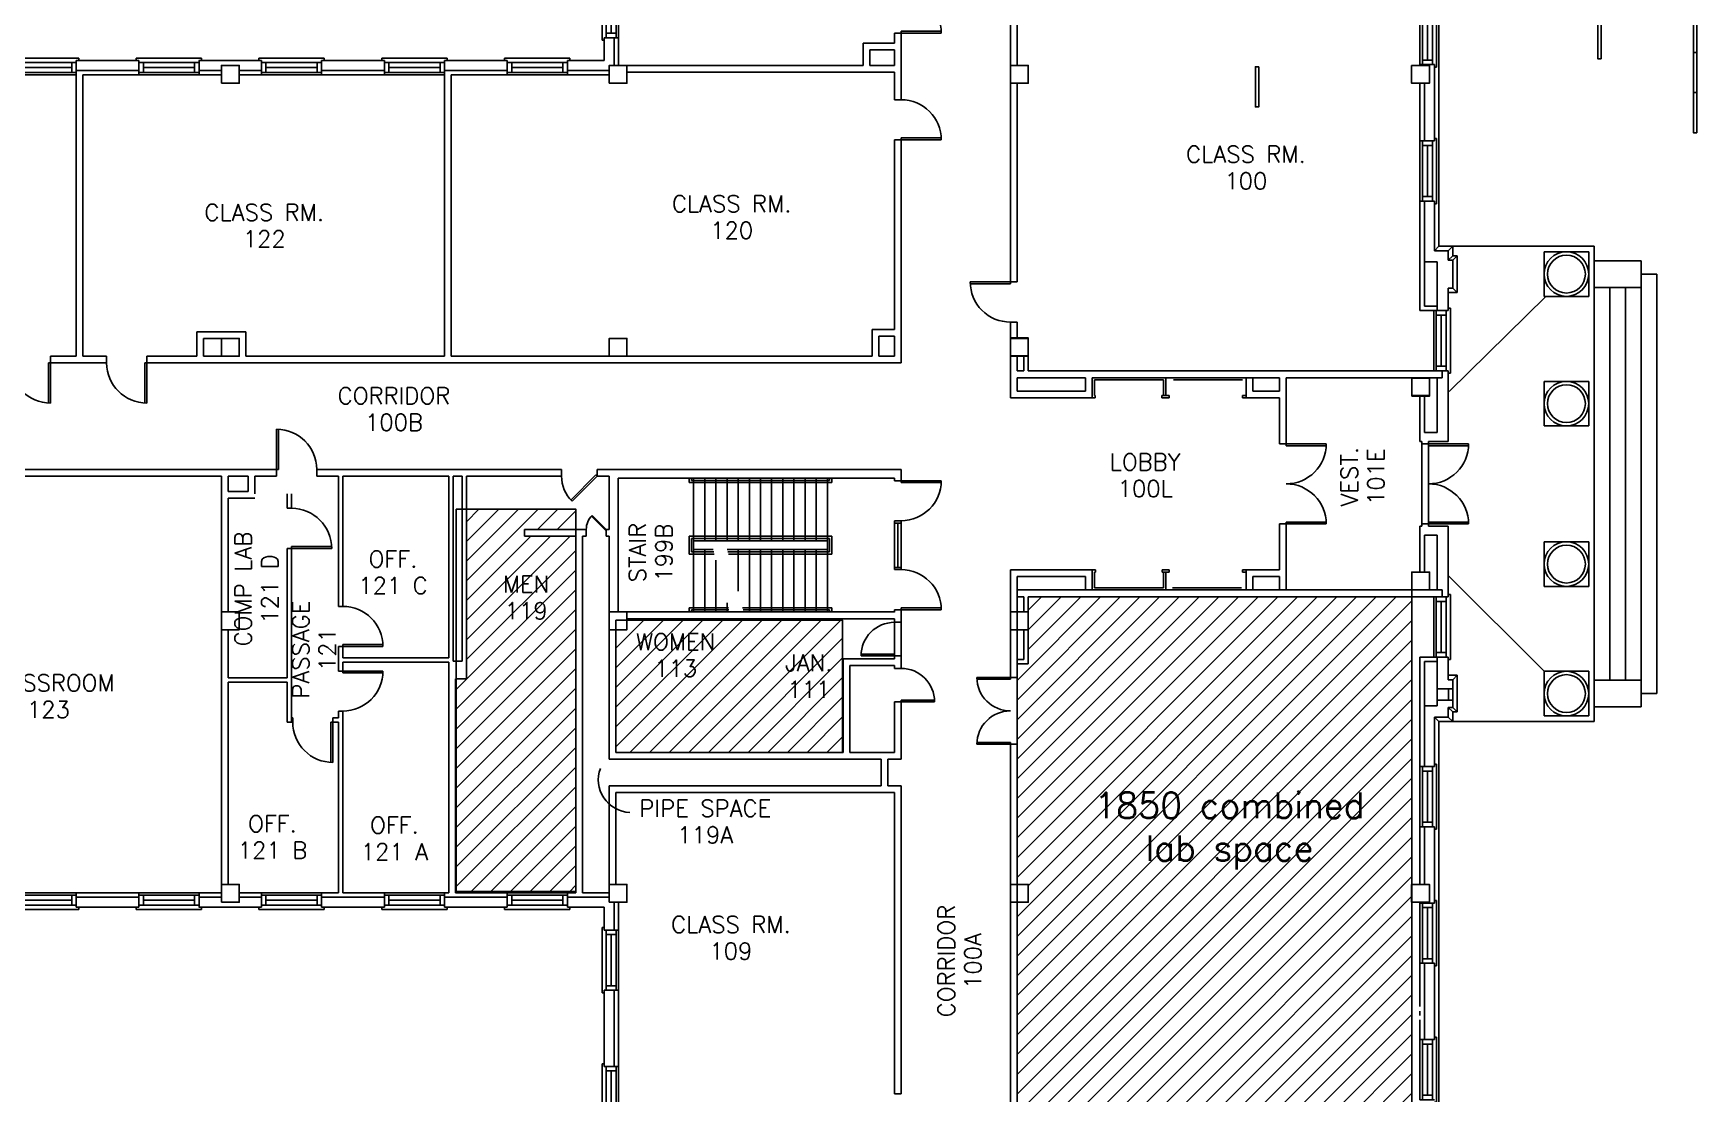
# Model space of a CAD drawing. Extents: x 375 to 3178, y 93 to 2665.
# Drawn here: x 1377 to 2870, y 811 to 1762 of the extents above; entities that cross this region are included whole.
import ezdxf
from ezdxf.enums import TextEntityAlignment as Align

# ---------------------------------------------------------------- set-up
doc = ezdxf.new("R2010")
doc.units = 0
doc.header["$LTSCALE"] = 40
doc.header["$MEASUREMENT"] = 0
doc.layers.get('0').update_dxf_attribs({"linetype": 'CONTINUOUS'})
for name, color, linetype in [('A-AREA-IDEN', 3, 'CONTINUOUS'), ('A-DOOR', 7, 'CONTINUOUS'), ('A-FLOR-STRS', 7, 'CONTINUOUS'), ('A-GLAZ', 2, 'CONTINUOUS'), ('A-STRS-RAIL', 7, 'CONTINUOUS'), ('A-WALL', 7, 'CONTINUOUS'), ('S-COLS', 3, 'CONTINUOUS')]:
    doc.layers.add(name, color=color, linetype=linetype)
doc.styles.add('SIMPLEX', font='simplex', dxfattribs={"height": 23})

# ---------------------------------------------------------------- blocks, each defined once
blk = doc.blocks.new('Q')
at = {"layer": 'A-STRS-RAIL', "style": 'SIMPLEX'}
for tag, p in [('ROOM', (2, 4)), ('NUMBER', (2, -15.1))]:
    blk.add_attdef(tag, text='', height=12, dxfattribs=at).set_placement(p, align=Align.CENTER)
blk = doc.blocks.new('WDO')
at = {"layer": 'A-GLAZ'}
for p, q in [((2696.3, 464.4), (2694.4, 464.4)), ((2696.3, 405.8), (2696.3, 464.4)), ((2681.4, 408.1), (2681.4, 462.1)), ((2683.6, 408.1), (2683.6, 462.1)), ((2683.6, 458.1), (2692.6, 458.1)), ((2688.1, 412.1), (2688.1, 458.1)), ((2692.6, 408.1), (2692.6, 462.1)), ((2683.6, 412.1), (2692.6, 412.1)), ((2694.4, 405.8), (2696.3, 405.8))]:
    blk.add_line(p, q, dxfattribs=at)
at = {"layer": 'A-WALL'}
for p, q in [((2681.4, 462.1), (2694.4, 462.1)), ((2681.4, 408.1), (2694.4, 408.1))]:
    blk.add_line(p, q, dxfattribs=at)
blk = doc.blocks.new('AD03A', base_point=(6.133, 5.024))
for p, q in [((6.133, 6.024), (6.133, 5.024)), ((6.182, 5.024), (6.182, 6.022)), ((6.133, 5.024), (6.182, 5.024))]:
    blk.add_line(p, q)
blk.add_arc((6.133, 5.024), 1, 0, 90)
blk = doc.blocks.new('AD05A', base_point=(203.035, 424.492))
for p, q in [((203.035, 424.492), (203.084, 424.492)), ((203.035, 424.492), (203.035, 423.492)), ((203.084, 423.493), (203.084, 424.492))]:
    blk.add_line(p, q)
blk.add_arc((203.035, 424.492), 1, 270, 0)
blk = doc.blocks.new('AD03B', base_point=(489.664, 570.31))
for p, q in [((490.371, 571.017), (489.664, 570.31)), ((489.699, 570.276), (490.405, 570.982)), ((489.664, 570.31), (489.699, 570.276))]:
    blk.add_line(p, q)
blk.add_arc((489.664, 570.31), 1, 0, 45)
blk = doc.blocks.new('AD05B', base_point=(489.664, 570.31))
for p, q in [((489.664, 570.31), (489.699, 570.345)), ((490.371, 569.603), (489.664, 570.31)), ((489.699, 570.345), (490.405, 569.638))]:
    blk.add_line(p, q)
blk.add_arc((489.664, 570.31), 1, 315, 0)
blk = doc.blocks.new('AD04A', base_point=(489.664, 570.31))
for p, q in [((488.664, 571.31), (488.664, 570.31)), ((488.713, 570.31), (488.713, 571.309)), ((490.616, 570.31), (490.616, 571.309)), ((490.664, 571.31), (490.664, 570.31)), ((488.664, 570.31), (488.713, 570.31)), ((490.664, 570.31), (490.616, 570.31))]:
    blk.add_line(p, q)
for centre, start, end in [((488.664, 570.31), 0, 90), ((490.664, 570.31), 90, 180)]:
    blk.add_arc(centre, 1, start, end)

msp = doc.modelspace()

# ---------------------------------------------------------------- hatches: boundary and pattern name
h = msp.add_hatch()
h.set_pattern_fill('ANSI31', color=256, scale=100, style=0)
h.paths.add_polyline_path([(1863.89123, 1310.96574), (1817.89123, 1310.96574), (1817.89123, 1316.96574), (1863.9993, 1316.96574), (1863.9993, 1335.13208), (1765.89123, 1335.13208), (1765.89123, 1182.96574), (1756.64961, 1182.96574), (1756.64961, 992.24934), (1863.89123, 992.24934)])
h.paths.add_polyline_path([(1799.58762, 1232.74626), (1839.23048, 1232.74626), (1839.23048, 1255.24626), (1799.58762, 1255.24626)], flags=24)
h.paths.add_polyline_path([(1795.30191, 1256.64306), (1843.51619, 1256.64306), (1843.51619, 1279.14306), (1795.30191, 1279.14306)], flags=24)
h = msp.add_hatch()
h.set_pattern_fill('ANSI31', color=256, scale=100, style=0)
h.paths.add_polyline_path([(2614.14123, 982.46574), (2613.89123, 982.46574), (2613.89123, 998.46574), (2614.14123, 998.46574), (2614.14123, 1256.46574), (2269.89123, 1256.46574), (2269.89123, 1196.46574), (2259.89123, 1196.46574), (2259.89123, 998.46574), (2269.89123, 998.46574), (2269.89123, 982.46574), (2259.89123, 982.46574), (2259.89123, 753.46574), (2269.89123, 753.46574), (2273.89123, 753.46574), (2273.89123, 701.29947), (2259.89123, 701.29947), (2259.89123, 508.46574), (2614.14123, 508.46574), (2614.14123, 737.46574), (2613.89123, 737.46574), (2613.89123, 753.46574), (2614.14123, 753.46574)])
h.paths.add_polyline_path([(2314.32631, 1086.5905), (2586.49297, 1086.5905), (2586.49297, 1006.0905), (2314.32631, 1006.0905)], flags=24)
h = msp.add_hatch()
h.set_pattern_fill('ANSI31', color=256, scale=100, style=0)
h.paths.add_polyline_path([(2103.33582, 1235.60982), (1909.89123, 1235.60982), (1909.89123, 1226.96574), (1899.89123, 1226.96574), (1899.89123, 1116.96574), (2103.33582, 1116.96574)])
h.paths.add_polyline_path([(1933.41747, 1181.15365), (1973.77461, 1181.15365), (1973.77461, 1203.65365), (1933.41747, 1203.65365)], flags=24)
h.paths.add_polyline_path([(1913.06033, 1205.05045), (1994.13176, 1205.05045), (1994.13176, 1227.55045), (1913.06033, 1227.55045)], flags=24)
h.paths.add_polyline_path([(2056.11576, 1162.25983), (2090.04433, 1162.25983), (2090.04433, 1184.75983), (2056.11576, 1184.75983)], flags=24)
h.paths.add_polyline_path([(2047.18719, 1186.15663), (2098.9729, 1186.15663), (2098.9729, 1208.65663), (2047.18719, 1208.65663)], flags=24)

# ---------------------------------------------------------------- linework, layer by layer
for points in [[(2869.81317, 1781.08487), (2869.81317, 1745.08487), (2866.81317, 1745.08487), (2866.81317, 1781.08487)], [(2783.98891, 1775.4207), (2783.98891, 1739.4207), (2780.98891, 1739.4207), (2780.98891, 1775.4207)], [(2476.85446, 1732.23477), (2476.85446, 1696.23477), (2473.85446, 1696.23477), (2473.85446, 1732.23477)], [(2869.81317, 1745.08487), (2869.81317, 1709.08487), (2866.81317, 1709.08487), (2866.81317, 1745.08487)], [(2869.81317, 1709.08487), (2869.81317, 1673.08487), (2866.81317, 1673.08487), (2866.81317, 1709.08487)], [(1756.64961, 992.24934), (1863.9993, 992.24934), (1863.9993, 1335.13208), (1756.64961, 1335.13208)], [(2259.89123, 508.46574), (2614.14123, 508.46574), (2614.14123, 1262.71574), (2259.89123, 1262.71574)], [(1899.89123, 1116.96574), (2103.33582, 1116.96574), (2103.33582, 1235.60982), (1899.89123, 1235.60982)]]:
    msp.add_lwpolyline(points, close=True)
at = {"layer": 'A-AREA-IDEN'}
msp.add_arc((1913.52824, 1092.43996), 29.38639, 159.69854064, 267.70408897, dxfattribs=at)
at = {"layer": 'A-DOOR', "color": 7}
for p, q in [((2149.89123, 1280.96574), (2149.89123, 1324.81192)), ((2155.89123, 1280.96574), (2155.89123, 1324.81192))]:
    msp.add_line(p, q, dxfattribs=at)
at = {"layer": 'A-DOOR'}
for p, q in [((2155.89123, 1324.81192), (2149.89123, 1324.81192)), ((2155.89123, 1322.81192), (2149.89123, 1322.81192)), ((2152.89123, 1322.81192), (2152.89123, 1282.96574)), ((2155.89123, 1282.96574), (2149.89123, 1282.96574)), ((2155.89123, 1280.96574), (2149.89123, 1280.96574))]:
    msp.add_line(p, q, dxfattribs=at)
at = {"layer": 'A-FLOR-STRS'}
for p, q in [((1969.69493, 1362.96574), (1969.69493, 1242.96574)), ((1979.69493, 1362.96574), (1979.69493, 1306.96574)), ((1989.69493, 1362.96574), (1989.69493, 1306.96574)), ((1999.69493, 1362.96574), (1999.69493, 1306.96574)), ((2009.69493, 1362.96574), (2009.69493, 1306.96574)), ((2019.69493, 1362.96574), (2019.69493, 1306.96574)), ((2029.69493, 1362.96574), (2029.69493, 1306.96574)), ((2039.69493, 1362.96574), (2039.69493, 1306.96574)), ((2049.69493, 1362.96574), (2049.69493, 1306.96574)), ((2059.69493, 1362.96574), (2059.69493, 1306.96574)), ((2069.69493, 1362.96574), (2069.69493, 1306.96574)), ((2079.69493, 1362.96574), (2079.69493, 1306.96574)), ((2089.69493, 1362.96574), (2089.69493, 1242.96574)), ((2089.69493, 1306.96574), (1969.69493, 1306.96574)), ((1979.69493, 1298.96574), (1979.69493, 1242.96574)), ((2009.69493, 1298.96574), (2009.69493, 1261.63745)), ((2019.69493, 1298.96574), (2019.69493, 1242.96574)), ((2029.69493, 1298.96574), (2029.69493, 1242.96574)), ((2039.69493, 1298.96574), (2039.69493, 1242.96574)), ((2049.69493, 1298.96574), (2049.69493, 1242.96574)), ((2059.69493, 1298.96574), (2059.69493, 1242.96574)), ((2069.69493, 1298.96574), (2069.69493, 1242.96574)), ((2079.69493, 1298.96574), (2079.69493, 1242.96574)), ((1989.69493, 1289.4057), (1989.69493, 1242.96574)), ((1999.69493, 1251.30268), (1999.69493, 1242.96574))]:
    msp.add_line(p, q, dxfattribs=at)
at = {"layer": 'A-FLOR-STRS', "color": 7}
msp.add_line((2089.69493, 1298.96574), (1999.89825, 1298.96574), dxfattribs=at)
at = {"layer": 'A-STRS-RAIL'}
for p, q in [((1965.69493, 1362.96574), (1965.69493, 1359.09649)), ((2093.69493, 1359.09649), (1965.69493, 1359.09649)), ((1967.69493, 1362.96574), (1967.69493, 1361.09649)), ((2091.69493, 1361.09649), (1967.69493, 1361.09649)), ((2091.69493, 1362.96574), (2091.69493, 1361.09649)), ((2093.69493, 1362.96574), (2093.69493, 1359.09649)), ((2093.69493, 1310.96574), (1965.69493, 1310.96574)), ((1965.69493, 1310.96574), (1965.69493, 1294.96574)), ((2091.69493, 1308.96574), (1967.69493, 1308.96574)), ((1967.69493, 1308.96574), (1967.69493, 1296.96574)), ((1987.18593, 1298.96574), (1969.69493, 1298.96574)), ((2091.69493, 1308.96574), (2091.69493, 1296.96574)), ((2093.69493, 1310.96574), (2093.69493, 1294.96574)), ((1988.23572, 1294.96574), (1965.69493, 1294.96574)), ((1987.71082, 1296.96574), (1967.69493, 1296.96574)), ((2091.69493, 1296.96574), (2000.42315, 1296.96574)), ((2093.69493, 1294.96574), (2000.94804, 1294.96574)), ((2000.86746, 1246.83498), (1965.69493, 1246.83498)), ((1965.69493, 1246.83498), (1965.69493, 1242.96574)), ((2001.39235, 1244.83498), (1967.69493, 1244.83498)), ((1967.69493, 1244.83498), (1967.69493, 1242.96574)), ((2093.69493, 1246.83498), (2013.57978, 1246.83498)), ((2091.69493, 1244.83498), (2014.10467, 1244.83498)), ((2091.69493, 1244.83498), (2091.69493, 1242.96574)), ((2093.69493, 1246.83498), (2093.69493, 1242.96574))]:
    msp.add_line(p, q, dxfattribs=at)
at = {"layer": 'A-WALL', "color": 4}
for p, q in [((2638.39123, 1571.21574), (2638.39123, 2196.21574)), ((2634.39123, 1567.21574), (2638.39123, 1571.21574)), ((2638.39123, 1571.21574), (2650.89123, 1571.21574)), ((2646.89123, 1567.21574), (2650.89123, 1571.21574)), ((2650.89123, 1562.71574), (2650.89123, 1571.21574)), ((2646.89123, 1558.71574), (2650.89123, 1562.71574)), ((2650.89123, 1558.71574), (2654.89123, 1562.71574)), ((2650.89123, 1562.71574), (2654.89123, 1562.71574)), ((2654.89123, 1529.71574), (2654.89123, 1562.71574)), ((2646.89123, 1529.71574), (2654.89123, 1529.71574)), ((2654.89123, 1529.71574), (2650.89123, 1533.71574)), ((2646.89123, 1186.21574), (2654.89123, 1186.21574)), ((2654.89123, 1186.21574), (2650.89123, 1182.21574)), ((2654.89123, 1186.21574), (2654.89123, 1153.21574)), ((2646.89123, 1157.21574), (2650.89123, 1153.21574)), ((2650.89123, 1157.21574), (2654.89123, 1153.21574)), ((2650.89123, 1153.21574), (2650.89123, 1144.71574)), ((2650.89123, 1153.21574), (2654.89123, 1153.21574)), ((2634.39123, 1148.71574), (2638.39123, 1144.71574)), ((2638.39123, 1144.71574), (2650.89123, 1144.71574)), ((2638.39123, 1144.71574), (2638.39123, 519.71574)), ((2646.89123, 1148.71574), (2650.89123, 1144.71574))]:
    msp.add_line(p, q, dxfattribs=at)
at = {"layer": 'A-WALL', "color": 7}
for p, q in [((2253.89123, 1539.14738), (2253.89123, 1840.25089)), ((2259.89123, 1733.46574), (2259.89123, 1822.21574)), ((1889.39123, 1737.96574), (1889.39123, 1758.38574)), ((1898.39123, 1733.46574), (1898.39123, 1758.38574)), ((1902.39123, 1733.46574), (1902.39123, 1758.38574)), ((1415.64123, 1737.96574), (1471.89123, 1737.96574)), ((1581.89123, 1737.96574), (1525.64123, 1737.96574)), ((1692.14123, 1737.96574), (1635.89123, 1737.96574)), ((1802.39123, 1737.96574), (1746.14123, 1737.96574)), ((1889.39123, 1737.96574), (1856.39123, 1737.96574)), ((2621.39123, 1733.46574), (2621.39123, 1734.21574)), ((2625.39123, 1733.46574), (2625.39123, 1734.21574)), ((2634.39123, 1665.71574), (2634.39123, 1734.21574)), ((1415.64123, 1728.96574), (1471.89123, 1728.96574)), ((1421.64123, 1724.96574), (1471.89123, 1724.96574)), ((1545.89123, 1728.96574), (1525.64123, 1728.96574)), ((1545.89123, 1724.96574), (1525.64123, 1724.96574)), ((1581.89123, 1728.96574), (1561.89123, 1728.96574)), ((1581.89123, 1724.96574), (1561.89123, 1724.96574)), ((1692.14123, 1728.96574), (1635.89123, 1728.96574)), ((1692.14123, 1724.96574), (1635.89123, 1724.96574)), ((1802.39123, 1728.96574), (1746.14123, 1728.96574)), ((1802.39123, 1724.96574), (1752.14123, 1724.96574)), ((1893.89123, 1728.96574), (1856.39123, 1728.96574)), ((1893.89123, 1724.96574), (1856.39123, 1724.96574)), ((2259.89123, 1539.14738), (2259.89123, 1717.46574)), ((2621.39123, 1665.71574), (2621.39123, 1717.46574)), ((2625.39123, 1665.71574), (2625.39123, 1717.46574)), ((2621.39123, 1513.46574), (2621.39123, 1611.71574)), ((2625.39123, 1517.46574), (2625.39123, 1611.71574)), ((2634.39123, 1567.21574), (2634.39123, 1611.71574)), ((2636.89123, 1513.46574), (2636.89123, 1557.21574)), ((2646.89123, 1558.71574), (2646.89123, 1567.21574)), ((2650.89123, 1533.71574), (2650.89123, 1558.71574)), ((2646.89123, 1513.46574), (2646.89123, 1533.71574)), ((2129.89123, 1496.46574), (2149.89123, 1496.46574)), ((2253.89123, 1435.21574), (2253.89123, 1503.14738)), ((2259.89123, 1488.96574), (2259.89123, 1503.14738)), ((2135.89123, 1490.46574), (2149.89123, 1490.46574)), ((1392.57505, 1472.46574), (1415.64123, 1472.46574)), ((1392.57505, 1466.46574), (1442.96949, 1466.46574)), ((1421.64123, 1472.46574), (1442.96949, 1472.46574)), ((1478.96949, 1472.46574), (1523.89123, 1472.46574)), ((1478.96949, 1466.46574), (2155.89123, 1466.46574)), ((1529.89123, 1472.46574), (1561.89123, 1472.46574)), ((1567.89123, 1472.46574), (1746.14123, 1472.46574)), ((1752.14123, 1472.46574), (2129.89123, 1472.46574)), ((2135.89123, 1472.46574), (2149.89123, 1472.46574)), ((2259.89123, 1459.46574), (2259.89123, 1472.96574)), ((2259.89123, 1441.21574), (2259.89123, 1453.21574)), ((1309.19136, 1370.96574), (1595.47855, 1370.96574)), ((1309.19136, 1364.96574), (1545.89123, 1364.96574)), ((1551.89123, 1364.96574), (1569.89123, 1364.96574)), ((1575.89123, 1364.96574), (1595.47855, 1364.96574)), ((1631.47855, 1370.96574), (1851.17201, 1370.96574)), ((1631.47855, 1364.96574), (1650.89123, 1364.96574)), ((1654.89123, 1364.96574), (1749.89123, 1364.96574)), ((1753.89123, 1364.96574), (1761.89123, 1364.96574)), ((1765.89123, 1364.96574), (1851.17201, 1364.96574)), ((1883.17201, 1370.96574), (2155.89123, 1370.96574)), ((1883.17201, 1364.96574), (1893.89123, 1364.96574)), ((1901.89123, 1362.96574), (2149.89123, 1362.96574)), ((2149.89123, 1360.81192), (2149.89123, 1362.96574)), ((2155.89123, 1360.81192), (2155.89123, 1362.96574)), ((1551.89123, 1350.96574), (1569.89123, 1350.96574)), ((1551.89123, 1344.96574), (1575.89123, 1344.96574)), ((1817.89123, 1316.96574), (1873.31777, 1316.96574)), ((1891.31777, 1316.96574), (1893.89123, 1316.96574)), ((1817.89123, 1310.96574), (1863.89123, 1310.96574)), ((1869.89123, 1310.96574), (1873.31777, 1310.96574)), ((1891.31777, 1310.96574), (1893.89123, 1310.96574)), ((2253.89123, 1280.71574), (2253.89123, 1184.21474)), ((2259.89123, 1274.71574), (2259.89123, 1262.71574)), ((2259.89123, 1256.46574), (2259.89123, 1242.96574)), ((1893.89123, 1242.96574), (2149.89123, 1242.96574)), ((2149.89123, 1242.77054), (2149.89123, 1244.96574)), ((2155.89123, 1242.77054), (2155.89123, 1244.96574)), ((1909.89123, 1236.96574), (2149.89123, 1236.96574)), ((2259.89123, 1226.96574), (2259.89123, 1200.46574)), ((1749.89123, 1201.96574), (1654.89123, 1201.96574)), ((1749.89123, 1197.96574), (1654.89123, 1197.96574)), ((1761.89123, 1198.96574), (1753.89123, 1198.96574)), ((2103.89123, 1200.96574), (2149.89123, 1200.96574)), ((2109.89123, 1194.96574), (2149.89123, 1194.96574)), ((2259.89123, 1196.46574), (2259.89123, 1184.21474)), ((2621.39123, 1202.46574), (2621.39123, 1104.21574)), ((2625.39123, 1198.46574), (2625.39123, 1104.21574)), ((2636.89123, 1202.46574), (2636.89123, 1158.71574)), ((2646.89123, 1202.46574), (2646.89123, 1182.21574)), ((1604.89123, 1183.96574), (1551.89123, 1183.96574)), ((1604.89123, 1179.96574), (1551.89123, 1179.96574)), ((1765.89123, 1182.96574), (1755.89123, 1182.96574)), ((2650.89123, 1182.21574), (2650.89123, 1157.21574)), ((2646.94177, 1173.89409), (2646.94177, 1163.97086)), ((2646.89123, 1157.21574), (2646.89123, 1148.71574)), ((1610, 1143.96574), (1604.89123, 1143.96574)), ((1610, 1147.96574), (1608.89123, 1147.96574)), ((1650.89123, 1147.96574), (1646, 1147.96574)), ((1650.89123, 1143.96574), (1646, 1143.96574)), ((2634.39123, 1148.71574), (2634.39123, 1104.21574)), ((2253.89123, 1124.21474), (2253.89123, 652.21089)), ((2259.89123, 1124.21474), (2259.89123, 998.46574)), ((1893.89123, 1110.96574), (2137.89123, 1110.96574)), ((1899.89123, 1116.96574), (2103.89123, 1116.96574)), ((2109.89123, 1116.96574), (2149.89123, 1116.96574)), ((2143.89123, 1110.96574), (2155.89123, 1110.96574)), ((1893.89123, 1086.96574), (2137.89123, 1086.96574)), ((1899.89123, 1080.96574), (2149.89123, 1080.96574)), ((2143.89123, 1086.96574), (2155.89123, 1086.96574)), ((2621.39123, 1050.21574), (2621.39123, 998.46574)), ((2625.39123, 1050.21574), (2625.39123, 998.46574)), ((2634.39123, 1050.21574), (2634.39123, 981.71574)), ((1415.64123, 990.96574), (1471.89123, 990.96574)), ((1415.64123, 986.96574), (1471.89123, 986.96574)), ((1545.89123, 990.96574), (1525.64123, 990.96574)), ((1545.89123, 986.96574), (1525.64123, 986.96574)), ((1581.89123, 990.96574), (1561.89123, 990.96574)), ((1581.89123, 986.96574), (1561.89123, 986.96574)), ((1650.89123, 990.96574), (1635.89123, 990.96574)), ((1692.14123, 986.96574), (1635.89123, 986.96574)), ((1692.14123, 990.96574), (1654.89123, 990.96574)), ((1749.89123, 990.96574), (1746.14123, 990.96574)), ((1802.39123, 986.96574), (1746.14123, 986.96574)), ((1802.39123, 990.96574), (1755.89123, 990.96574)), ((1863.89123, 990.96574), (1856.39123, 990.96574)), ((1893.89123, 986.96574), (1856.39123, 986.96574)), ((1893.89123, 990.96574), (1869.89123, 990.96574)), ((1415.64123, 977.96574), (1471.89123, 977.96574)), ((1581.89123, 977.96574), (1525.64123, 977.96574)), ((1692.14123, 977.96574), (1635.89123, 977.96574)), ((1802.39123, 977.96574), (1746.14123, 977.96574)), ((1889.39123, 977.96574), (1856.39123, 977.96574)), ((1889.39123, 977.96574), (1889.39123, 957.54574)), ((1898.39123, 982.46574), (1898.39123, 957.54574)), ((1902.39123, 982.46574), (1902.39123, 957.54574)), ((2259.89123, 982.46574), (2259.89123, 753.46574)), ((2621.39123, 982.46574), (2621.39123, 981.71574)), ((2625.39123, 982.46574), (2625.39123, 981.71574)), ((2621.39123, 927.71574), (2621.39123, 888.84074)), ((2625.39123, 927.71574), (2625.39123, 859.21574)), ((2634.39123, 927.71574), (2634.39123, 859.21574)), ((1889.39123, 903.54574), (1889.39123, 835.04574)), ((1898.39123, 903.54574), (1898.39123, 835.04574)), ((1902.39123, 903.54574), (1902.39123, 835.04574)), ((2621.39123, 884.84074), (2621.39123, 880.84074)), ((2621.39123, 876.84074), (2621.39123, 859.21574))]:
    msp.add_line(p, q, dxfattribs=at)
at = {"layer": 'A-WALL'}
for p, q in [((2155.89123, 1762.3461), (2149.89123, 1762.3461)), ((2149.89123, 1753.46574), (2149.89123, 1762.3461)), ((2155.89123, 1702.66834), (2155.89123, 1762.3461)), ((2121.89123, 1753.46574), (2149.89123, 1753.46574)), ((2121.89123, 1733.46574), (2121.89123, 1753.46574)), ((2127.89123, 1747.46574), (2149.89123, 1747.46574)), ((2127.89123, 1733.46574), (2127.89123, 1747.46574)), ((2149.89123, 1733.46574), (2149.89123, 1747.46574)), ((1909.89123, 1733.46574), (2121.89123, 1733.46574)), ((2127.89123, 1733.46574), (2149.89123, 1733.46574)), ((1415.64123, 1724.96574), (1415.64123, 1472.46574)), ((1421.64123, 1724.96574), (1421.64123, 1472.46574)), ((1746.14123, 1724.96574), (1746.14123, 1472.46574)), ((1752.14123, 1724.96574), (1752.14123, 1472.46574)), ((1909.89123, 1727.46574), (2149.89123, 1727.46574)), ((2149.89123, 1702.66834), (2149.89123, 1727.46574)), ((2155.89123, 1702.66834), (2149.89123, 1702.66834)), ((2149.89123, 1496.46574), (2149.89123, 1666.66834)), ((2155.89123, 1666.66834), (2149.89123, 1666.66834)), ((2155.89123, 1466.46574), (2155.89123, 1666.66834)), ((2650.89123, 1571.21574), (2777.89123, 1571.21574)), ((2777.89123, 1571.21574), (2777.89123, 1144.71574)), ((2625.39123, 1557.21574), (2636.89123, 1557.21574)), ((2634.39123, 1567.21574), (2646.89123, 1567.21574)), ((2646.89123, 1558.71574), (2650.89123, 1558.71574)), ((2732.89123, 1566.21574), (2732.89123, 1526.21574)), ((2732.89123, 1566.21574), (2772.89123, 1566.21574)), ((2772.89123, 1566.21574), (2772.89123, 1526.21574)), ((2777.89123, 1558.21574), (2819.89123, 1558.21574)), ((2819.89123, 1558.21574), (2819.89123, 1157.71574)), ((2253.89123, 1539.14738), (2259.89123, 1539.14738)), ((2819.89123, 1546.21574), (2833.89123, 1546.21574)), ((2833.89123, 1546.21574), (2833.89123, 1169.71574)), ((2646.89123, 1533.71574), (2650.89123, 1533.71574)), ((2734.26228, 1526.07458), (2647.56405, 1440.77852)), ((2732.89123, 1526.21574), (2772.89123, 1526.21574)), ((2777.89123, 1534.21574), (2819.89123, 1534.21574)), ((2791.89123, 1534.21574), (2791.89123, 1181.71574)), ((2805.89123, 1534.21574), (2805.89123, 1181.71574)), ((2633.89123, 1513.46574), (2621.39123, 1513.46574)), ((2636.89123, 1517.46574), (2625.39123, 1517.46574)), ((1567.89123, 1494.46574), (1523.89123, 1494.46574)), ((1523.89123, 1494.46574), (1523.89123, 1472.46574)), ((1567.89123, 1472.46574), (1567.89123, 1494.46574)), ((2129.89123, 1472.46574), (2129.89123, 1496.46574)), ((2253.89123, 1503.14738), (2259.89123, 1503.14738)), ((1561.89123, 1488.46574), (1529.89123, 1488.46574)), ((1529.89123, 1488.46574), (1529.89123, 1472.46574)), ((1561.89123, 1472.46574), (1561.89123, 1488.46574)), ((2135.89123, 1472.46574), (2135.89123, 1490.46574)), ((2149.89123, 1472.46574), (2149.89123, 1490.46574)), ((2269.89123, 1488.96574), (2269.89123, 1459.46574)), ((1392.57505, 1466.46574), (1392.57505, 1472.46574)), ((1442.96949, 1466.46574), (1442.96949, 1472.46574)), ((1478.96949, 1466.46574), (1478.96949, 1472.46574)), ((2265.89123, 1472.96574), (2265.89123, 1459.46574)), ((2265.89123, 1459.46574), (2259.89123, 1459.46574)), ((2321.39123, 1453.21574), (2259.89123, 1453.21574)), ((2633.89123, 1459.46574), (2269.89123, 1459.46574)), ((2321.39123, 1453.21574), (2321.39123, 1441.21574)), ((2495.39123, 1453.21574), (2327.39123, 1453.21574)), ((2327.39123, 1453.21574), (2327.39123, 1435.21574)), ((2391.39123, 1451.21574), (2329.39123, 1451.21574)), ((2329.39123, 1451.21574), (2329.39123, 1437.21574)), ((2391.39123, 1451.21574), (2391.39123, 1437.21574)), ((2393.39123, 1453.21574), (2393.39123, 1437.21574)), ((2462.25984, 1451.21574), (2400.25984, 1451.21574)), ((2465.39123, 1453.21574), (2465.39123, 1435.21574)), ((2471.39123, 1453.21574), (2471.39123, 1441.21574)), ((2495.39123, 1453.21574), (2495.39123, 1441.21574)), ((2501.39123, 1393.96574), (2501.39123, 1453.21574)), ((2641.29647, 1453.21574), (2501.39123, 1453.21574)), ((2636.89123, 1453.21574), (2636.89123, 1403.96574)), ((2641.29647, 1459.46574), (2641.29647, 1453.21574)), ((2646.89123, 1459.46574), (2646.89123, 1395.96574)), ((2732.89123, 1449.96574), (2732.89123, 1409.96574)), ((2732.89123, 1449.96574), (2772.89123, 1449.96574)), ((2772.89123, 1449.96574), (2772.89123, 1409.96574)), ((2329.89745, 1435.21574), (2253.89123, 1435.21574)), ((2321.39123, 1441.21574), (2259.89123, 1441.21574)), ((2329.89745, 1437.21574), (2329.39123, 1437.21574)), ((2329.89745, 1435.21574), (2329.89745, 1437.21574)), ((2396.25984, 1437.21574), (2389.89745, 1437.21574)), ((2389.89745, 1435.21574), (2389.89745, 1437.21574)), ((2396.25984, 1435.21574), (2389.89745, 1435.21574)), ((2396.25984, 1435.21574), (2396.25984, 1437.21574)), ((2462.25984, 1435.21574), (2462.25984, 1437.21574)), ((2465.39123, 1437.21574), (2462.25984, 1437.21574)), ((2465.39123, 1435.21574), (2462.25984, 1435.21574)), ((2495.39123, 1435.21574), (2465.39123, 1435.21574)), ((2495.39123, 1441.21574), (2471.39123, 1441.21574)), ((2495.39123, 1393.96574), (2495.39123, 1435.21574)), ((2621.39123, 1437.21574), (2621.39123, 1395.96574)), ((2625.39123, 1437.21574), (2625.39123, 1403.96574)), ((2625.39123, 1403.96574), (2636.89123, 1403.96574)), ((2732.89123, 1409.96574), (2772.89123, 1409.96574)), ((2501.39123, 1393.96574), (2495.39123, 1393.96574)), ((2621.39123, 1395.96574), (2623.07862, 1395.96574)), ((2623.07862, 1319.96574), (2623.07862, 1395.96574)), ((2629.07862, 1393.96574), (2623.07862, 1393.96574)), ((2629.07862, 1395.96574), (2646.89123, 1395.96574)), ((2629.07862, 1319.96574), (2629.07862, 1395.96574)), ((1545.89123, 1242.96574), (1545.89123, 1364.96574)), ((1551.89123, 1350.96574), (1551.89123, 1364.96574)), ((1569.89123, 1350.96574), (1569.89123, 1364.96574)), ((1575.89123, 1348.96574), (1575.89123, 1364.96574)), ((1595.47855, 1370.96574), (1595.47855, 1364.96574)), ((1631.47855, 1370.96574), (1631.47855, 1364.96574)), ((1650.89123, 1248), (1650.89123, 1364.96574)), ((1654.89123, 1248), (1654.89123, 1364.96574)), ((1749.89123, 1201.96574), (1749.89123, 1364.96574)), ((1753.89123, 1198.96574), (1753.89123, 1364.96574)), ((1761.89123, 1198.96574), (1761.89123, 1364.96574)), ((1765.89123, 1182.96574), (1765.89123, 1364.96574)), ((1851.17201, 1364.96574), (1851.17201, 1370.96574)), ((1883.17201, 1364.96574), (1883.17201, 1370.96574)), ((1893.89123, 1316.96574), (1893.89123, 1364.96574)), ((1901.89123, 1242.96574), (1901.89123, 1362.96574)), ((2155.89123, 1360.81192), (2149.89123, 1360.81192)), ((2155.89123, 1362.96574), (2155.89123, 1370.96574)), ((1551.89123, 1242.96574), (1551.89123, 1344.96574)), ((1604.89123, 1336), (1604.89123, 1348.96574)), ((1608.89123, 1336), (1608.89123, 1348.96574)), ((1608.89123, 1336), (1604.89123, 1336)), ((1817.89123, 1310.96574), (1817.89123, 1316.96574)), ((1873.31777, 1316.96574), (1873.31777, 1310.96574)), ((1891.31777, 1316.96574), (1891.31777, 1310.96574)), ((2495.39123, 1280.71574), (2495.39123, 1321.96574)), ((2501.39123, 1321.96574), (2495.39123, 1321.96574)), ((2501.39123, 1262.71574), (2501.39123, 1321.96574)), ((2621.39123, 1278.71574), (2621.39123, 1319.96574)), ((2621.39123, 1319.96574), (2623.07862, 1319.96574)), ((2629.07862, 1321.96574), (2623.07862, 1321.96574)), ((2629.07862, 1319.96574), (2646.89123, 1319.96574)), ((2646.89123, 1256.46574), (2646.89123, 1319.96574)), ((1604.89123, 1183.96574), (1604.89123, 1300)), ((1608.89123, 1300), (1604.89123, 1300)), ((1608.89123, 1143.96574), (1608.89123, 1300)), ((1863.89123, 990.96574), (1863.89123, 1310.96574)), ((1869.89123, 990.96574), (1869.89123, 1310.96574)), ((1893.89123, 1242.96574), (1893.89123, 1310.96574)), ((2625.39123, 1278.71574), (2625.39123, 1311.96574)), ((2625.39123, 1311.96574), (2636.89123, 1311.96574)), ((2636.89123, 1262.71574), (2636.89123, 1311.96574)), ((2772.89123, 1305.96574), (2732.89123, 1305.96574)), ((2732.89123, 1305.96574), (2732.89123, 1265.96574)), ((2772.89123, 1305.96574), (2772.89123, 1265.96574)), ((2330.26772, 1280.71574), (2253.89123, 1280.71574)), ((2321.39123, 1274.71574), (2259.89123, 1274.71574)), ((2321.39123, 1262.71574), (2321.39123, 1274.71574)), ((2327.39123, 1262.71574), (2327.39123, 1280.71574)), ((2330.26772, 1278.71574), (2329.39123, 1278.71574)), ((2329.39123, 1264.71574), (2329.39123, 1278.71574)), ((2330.26772, 1280.71574), (2330.26772, 1278.71574)), ((2396.25984, 1280.71574), (2390.26772, 1280.71574)), ((2390.26772, 1280.71574), (2390.26772, 1278.71574)), ((2396.25984, 1278.71574), (2390.26772, 1278.71574)), ((2391.39123, 1264.71574), (2391.39123, 1278.71574)), ((2393.39123, 1262.71574), (2393.39123, 1278.71574)), ((2396.25984, 1280.71574), (2396.25984, 1278.71574)), ((2462.25984, 1280.71574), (2462.25984, 1278.71574)), ((2465.39123, 1280.71574), (2462.25984, 1280.71574)), ((2465.39123, 1278.71574), (2462.25984, 1278.71574)), ((2495.39123, 1280.71574), (2465.39123, 1280.71574)), ((2465.39123, 1262.71574), (2465.39123, 1280.71574)), ((2495.39123, 1274.71574), (2471.39123, 1274.71574)), ((2471.39123, 1262.71574), (2471.39123, 1274.71574)), ((2495.39123, 1262.71574), (2495.39123, 1274.71574)), ((2732.89123, 1189.71574), (2646.89123, 1275.71574)), ((2321.39123, 1262.71574), (2259.89123, 1262.71574)), ((2265.89123, 1256.46574), (2259.89123, 1256.46574)), ((2265.89123, 1242.96574), (2265.89123, 1256.46574)), ((2633.89123, 1256.46574), (2269.89123, 1256.46574)), ((2269.89123, 1196.46574), (2269.89123, 1256.46574)), ((2495.39123, 1262.71574), (2327.39123, 1262.71574)), ((2391.39123, 1264.71574), (2329.39123, 1264.71574)), ((2461.37667, 1264.71574), (2399.37667, 1264.71574)), ((2641.29647, 1262.71574), (2501.39123, 1262.71574)), ((2641.29647, 1256.46574), (2641.29647, 1262.71574)), ((2772.89123, 1265.96574), (2732.89123, 1265.96574)), ((1654.89123, 1248), (1650.89123, 1248)), ((2155.89123, 1244.96574), (2149.89123, 1244.96574)), ((2155.89123, 1233.68281), (2155.89123, 1242.96574)), ((1545.89123, 998.46574), (1545.89123, 1226.96574)), ((1551.89123, 1183.96574), (1551.89123, 1226.96574)), ((1893.89123, 1226.96574), (1893.89123, 1110.96574)), ((1899.89123, 1226.96574), (1899.89123, 1116.96574)), ((2149.89123, 1233.68281), (2149.89123, 1236.96574)), ((2149.89123, 1233.68281), (2155.89123, 1233.68281)), ((2149.89123, 1200.96574), (2149.89123, 1233.68281)), ((2155.89123, 1192.36068), (2155.89123, 1233.68281)), ((2265.89123, 1200.46574), (2265.89123, 1226.96574)), ((1650.89123, 1190), (1650.89123, 1212)), ((1654.89123, 1212), (1650.89123, 1212)), ((1654.89123, 1201.96574), (1654.89123, 1212)), ((1654.89123, 1190), (1654.89123, 1197.96574)), ((1749.89123, 990.96574), (1749.89123, 1197.96574)), ((2103.89123, 1116.96574), (2103.89123, 1200.96574)), ((2109.89123, 1116.96574), (2109.89123, 1194.96574)), ((2149.89123, 1203.68281), (2155.89123, 1203.68281)), ((2149.89123, 1192.36068), (2149.89123, 1194.96574)), ((2265.89123, 1200.46574), (2259.89123, 1200.46574)), ((2269.89123, 1196.46574), (2259.89123, 1196.46574)), ((2633.89123, 1202.46574), (2621.39123, 1202.46574)), ((2636.89123, 1198.46574), (2625.39123, 1198.46574)), ((1551.89123, 998.46574), (1551.89123, 1179.96574)), ((1604.89123, 1143.96574), (1604.89123, 1179.96574)), ((1654.89123, 1190), (1650.89123, 1190)), ((1755.89123, 990.96574), (1755.89123, 1182.96574)), ((2155.89123, 1192.36068), (2149.89123, 1192.36068)), ((2253.89123, 1184.21474), (2259.89123, 1184.21474)), ((2646.89123, 1182.21574), (2650.89123, 1182.21574)), ((2772.89123, 1189.71574), (2732.89123, 1189.71574)), ((2732.89123, 1189.71574), (2732.89123, 1149.71574)), ((2772.89123, 1189.71574), (2772.89123, 1149.71574)), ((2777.89123, 1181.71574), (2819.89123, 1181.71574)), ((2636.89123, 1173.89409), (2650.89123, 1173.89409)), ((2819.89123, 1169.71574), (2833.89123, 1169.71574)), ((1654.89123, 1154), (1650.89123, 1154)), ((1650.89123, 1147.96574), (1650.89123, 1154)), ((1654.89123, 990.96574), (1654.89123, 1154)), ((2149.89123, 1116.96574), (2149.89123, 1162.36068)), ((2155.89123, 1162.36068), (2149.89123, 1162.36068)), ((2155.89123, 1110.96574), (2155.89123, 1162.36068)), ((2625.39123, 1158.71574), (2636.89123, 1158.71574)), ((2636.89123, 1163.97086), (2650.89123, 1163.97086)), ((2646.89123, 1157.21574), (2650.89123, 1157.21574)), ((2772.89123, 1149.71574), (2732.89123, 1149.71574)), ((2777.89123, 1157.71574), (2819.89123, 1157.71574)), ((1610, 1143.96574), (1610, 1147.96574)), ((1646, 1143.96574), (1646, 1147.96574)), ((1650.89123, 990.96574), (1650.89123, 1143.96574)), ((2634.39123, 1148.71574), (2646.89123, 1148.71574)), ((2777.89123, 1144.71574), (2650.89123, 1144.71574)), ((2253.89123, 1124.21474), (2259.89123, 1124.21474)), ((2137.89123, 1086.96574), (2137.89123, 1110.96574)), ((2143.89123, 1086.96574), (2143.89123, 1110.96574)), ((1893.89123, 998.46574), (1893.89123, 1086.96574)), ((1899.89123, 998.46574), (1899.89123, 1080.96574)), ((2149.89123, 810.614), (2149.89123, 1080.96574)), ((2155.89123, 810.614), (2155.89123, 1086.96574)), ((2155.89123, 810.614), (2149.89123, 810.614))]:
    msp.add_line(p, q, dxfattribs=at)
for centre, radius in [((2752.89123, 1546.21574), 20), ((2752.89123, 1546.21574), 17), ((2752.89123, 1429.96574), 20), ((2752.89123, 1429.96574), 17), ((2752.89123, 1285.96574), 20), ((2752.89123, 1285.96574), 17), ((2752.89123, 1169.71574), 20), ((2752.89123, 1169.71574), 17)]:
    msp.add_circle(centre, radius, dxfattribs=at)
at = {"layer": 'S-COLS'}
for points in [[(1545.89123, 1717.46574), (1545.89123, 1733.46574), (1561.89123, 1733.46574), (1561.89123, 1717.46574), (1545.89123, 1717.46574)], [(1893.89123, 1717.46574), (1893.89123, 1733.46574), (1909.89123, 1733.46574), (1909.89123, 1717.46574), (1893.89123, 1717.46574)], [(2253.89123, 1733.46574), (2253.89123, 1717.46574), (2269.89123, 1717.46574), (2269.89123, 1733.46574), (2253.89123, 1733.46574)], [(2253.89123, 1717.46574), (2253.89123, 1733.46574), (2269.89123, 1733.46574), (2269.89123, 1717.46574), (2253.89123, 1717.46574)], [(2613.89123, 1733.46574), (2613.89123, 1717.46574), (2629.89123, 1717.46574), (2629.89123, 1733.46574), (2613.89123, 1733.46574)], [(1545.89123, 1472.46574), (1545.89123, 1488.46574), (1561.89123, 1488.46574), (1561.89123, 1472.46574), (1545.89123, 1472.46574)], [(1893.89123, 1472.46574), (1893.89123, 1488.46574), (1909.89123, 1488.46574), (1909.89123, 1472.46574), (1893.89123, 1472.46574)], [(2253.89123, 1488.96574), (2253.89123, 1472.96574), (2269.89123, 1472.96574), (2269.89123, 1488.96574), (2253.89123, 1488.96574)], [(2253.89123, 1472.46574), (2253.89123, 1488.46574), (2269.89123, 1488.46574), (2269.89123, 1472.46574), (2253.89123, 1472.46574)], [(2614.14123, 1453.21574), (2614.14123, 1437.21574), (2630.14123, 1437.21574), (2630.14123, 1453.21574), (2614.14123, 1453.21574)], [(2614.14123, 1436.71574), (2614.14123, 1452.71574), (2630.14123, 1452.71574), (2630.14123, 1436.71574), (2614.14123, 1436.71574)], [(2614.14123, 1262.71574), (2614.14123, 1278.71574), (2630.14123, 1278.71574), (2630.14123, 1262.71574), (2614.14123, 1262.71574)], [(1545.89123, 1226.96574), (1545.89123, 1242.96574), (1561.89123, 1242.96574), (1561.89123, 1226.96574), (1545.89123, 1226.96574)], [(1893.89123, 1226.96574), (1893.89123, 1242.96574), (1909.89123, 1242.96574), (1909.89123, 1226.96574), (1893.89123, 1226.96574)], [(2253.89123, 1226.96574), (2253.89123, 1242.96574), (2269.89123, 1242.96574), (2269.89123, 1226.96574), (2253.89123, 1226.96574)], [(1545.89123, 982.46574), (1545.89123, 998.46574), (1561.89123, 998.46574), (1561.89123, 982.46574), (1545.89123, 982.46574)], [(1893.89123, 982.46574), (1893.89123, 998.46574), (1909.89123, 998.46574), (1909.89123, 982.46574), (1893.89123, 982.46574)], [(2253.89123, 982.46574), (2253.89123, 998.46574), (2269.89123, 998.46574), (2269.89123, 982.46574), (2253.89123, 982.46574)], [(2613.89123, 982.46574), (2613.89123, 998.46574), (2629.89123, 998.46574), (2629.89123, 982.46574), (2613.89123, 982.46574)]]:
    msp.add_lwpolyline(points, dxfattribs=at)

# ---------------------------------------------------------------- block references
at = {"layer": 'A-AREA-IDEN', "xscale": 1.25, "yscale": 1.25, "zscale": 1.25}
for p, values in [((2462.8027, 1641.21886), {'ROOM': 'CLASS RM.', 'NUMBER': '100'}), ((2001.32997, 1596.87605), {'ROOM': 'CLASS RM.', 'NUMBER': '120'}), ((1581.90804, 1589.10586), {'ROOM': 'CLASS RM.', 'NUMBER': '122'}), ((1698.29658, 1424.56738), {'ROOM': 'CORRIDOR', 'NUMBER': '100B'}), ((2372.37315, 1365.06348), {'ROOM': 'LOBBY', 'NUMBER': '100L'}), ((1697.4455, 1277.99383), {'ROOM': 'OFF.', 'NUMBER': '121 C'}), ((1816.89334, 1255.36215), {'ROOM': 'MEN', 'NUMBER': '119'}), ((1951.08034, 1203.76954), {'ROOM': 'WOMEN', 'NUMBER': '113'}), ((2070.56434, 1184.87572), {'ROOM': 'JAN.', 'NUMBER': '111'}), ((1388.19337, 1166.79846), {'ROOM': 'CLASSROOM', 'NUMBER': '123'}), ((1589.25831, 1040.46849), {'ROOM': 'OFF.', 'NUMBER': '121 B'}), ((1977.6309, 1054.26608), {'ROOM': 'PIPE SPACE', 'NUMBER': '119A'}), ((1698.71784, 1039.1961), {'ROOM': 'OFF.', 'NUMBER': '121 A'}), ((2000.66292, 949.97253), {'ROOM': 'CLASS RM.', 'NUMBER': '109'})]:
    msp.add_blockref('Q', p, dxfattribs=at).add_auto_attribs(values)
at = {"layer": 'A-AREA-IDEN', "xscale": 1.25, "yscale": 1.25, "zscale": 1.25, "rotation": 90}
for p, values in [((2570.58781, 1361.82448), {'ROOM': 'VEST.', 'NUMBER': '101E'}), ((1931.68825, 1293.8151), {'ROOM': 'STAIR', 'NUMBER': '199B'}), ((1577.9639, 1261.06856), {'ROOM': 'COMP LAB', 'NUMBER': '121 D'}), ((1629.58442, 1206.66807), {'ROOM': 'PASSAGE', 'NUMBER': '121'}), ((2208.93, 927.23466), {'ROOM': 'CORRIDOR', 'NUMBER': '100A'})]:
    msp.add_blockref('Q', p, dxfattribs=at).add_auto_attribs(values)
at = {"layer": 'A-DOOR', "zscale": 0.01}
for name, p, xscale, yscale, rotation in [('AD05A', (2155.89123, 1762.3461), 36, 36, 90), ('AD05A', (2155.89123, 1666.66834), 36, 36, 90), ('AD05A', (2253.89123, 1539.14738), 36, 36, 270), ('AD03A', (1392.57505, 1466.46574), 36, 36, 180), ('AD03A', (1478.96949, 1466.46574), 36, 36, 180), ('AD04A', (2501.39123, 1357.96574), 36, 36, 270), ('AD04A', (2629.07862, 1357.96574), 36, 36, 270), ('AD03B', (1883.17201, 1364.96574), 32, 32, 180), ('AD03A', (2155.89123, 1360.81192), 36, 36, 270), ('AD05A', (1608.89123, 1300), 36, 36, 90), ('AD05B', (1891.31777, 1316.96574), 18, 18, 180), ('AD05A', (2155.89123, 1244.96574), 36, 36, 90), ('AD05A', (1654.89123, 1212), 36, 36, 90), ('AD03A', (2149.89123, 1203.68281), 30, 30, 90), ('AD03A', (1654.89123, 1190), 36, 36, 270), ('AD05A', (2155.89123, 1162.36068), 30, 30, 90), ('AD04A', (2253.89123, 1154.21474), 30, 30, 90), ('AD03A', (1646, 1143.96574), 36, 36, 180.0000000000022)]:
    msp.add_blockref(name, p, dxfattribs=dict(at, xscale=xscale, yscale=yscale, rotation=rotation))
at = {"layer": 'A-DOOR', "xscale": 36, "yscale": 36, "zscale": 0.01}
msp.add_blockref('AD03A', (1595.47855, 1370.96574), dxfattribs=at)
at = {"layer": 'A-GLAZ'}
for p, rotation in [((4583.78246, 2220.47648), 180), ((1823.73197, -956.42549), 90.00000000000163), ((1933.98197, -956.42549), 90.00000000000163), ((1173.80049, 3672.35697), 270.0000000000016), ((1284.05049, 3672.35697), 270.0000000000016), ((1394.30049, 3672.35697), 270.0000000000016)]:
    msp.add_blockref('WDO', p, dxfattribs=dict(at, rotation=rotation))
at = {"layer": 'A-GLAZ', "xscale": -1}
for p, rotation in [((-60, 2196.30648), 180), ((1173.80049, -956.42549), 269.9999999999984), ((1284.05049, -956.42549), 269.9999999999984), ((1394.30049, -956.42549), 269.9999999999984), ((-60, 2073.80648), 180), ((-47.5, 1921.55648), 180), ((1823.73197, 3672.35697), 89.99999999999838), ((1933.98197, 3672.35697), 89.99999999999838)]:
    msp.add_blockref('WDO', p, dxfattribs=dict(at, rotation=rotation))
at = {"layer": 'A-GLAZ'}
for p in [(-47.5, 794.375), (-60, 642.125), (-60, 519.625), (-60, 397.125)]:
    msp.add_blockref('WDO', p, dxfattribs=at)
at = {"layer": 'A-GLAZ', "xscale": -1}
for p in [(4583.78246, 495.455), (4583.78246, 372.955)]:
    msp.add_blockref('WDO', p, dxfattribs=at)

# ---------------------------------------------------------------- texts
at = {"insert": (2450.40964, 1046.3405), "char_height": 23, "width": 276.65625, "attachment_point": 5, "style": 'SIMPLEX'}
msp.add_mtext('1850 combined lab space', dxfattribs=at)

doc.saveas('drawing.dxf')
